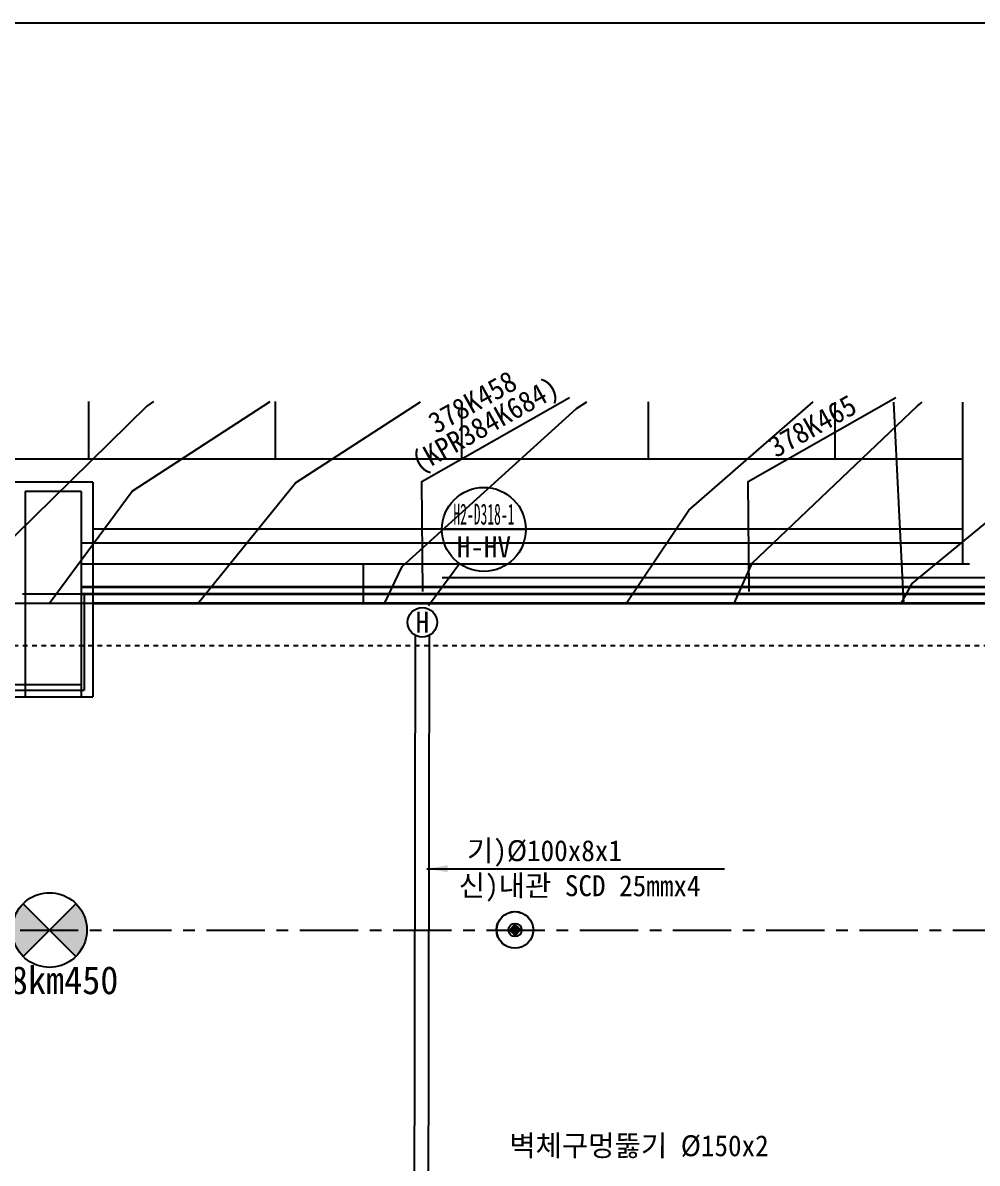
# Model space of a CAD drawing. Extents: x -137 to 172, y -7 to 127.
# Drawn here: x 34.11 to 54.57, y 54.16 to 78.61 of the extents above; entities that cross this region are included whole.
import ezdxf
from ezdxf.enums import TextEntityAlignment as Align

# ---------------------------------------------------------------- set-up
doc = ezdxf.new("R2010")
doc.units = 0
doc.linetypes.add('A-CENTR01', pattern=[2, 1.25, -0.25, 0.25, -0.25])
doc.linetypes.add('CENTER', pattern=[2, 1.25, -0.25, 0.25, -0.25])
for name, color, linetype in [('TT-BASE', 253, 'CONTINUOUS'), ('TT-CNTL', 1, 'A-CENTR01'), ('TT-LEAL', 1, 'CONTINUOUS'), ('TT-LEAT', 3, 'CONTINUOUS'), ('TZ-LEAL', 1, 'CONTINUOUS'), ('TZ-LINE', 7, 'CONTINUOUS'), ('TZ-TEXT', 6, 'CONTINUOUS')]:
    doc.layers.add(name, color=color, linetype=linetype)
doc.layers.add('TX-PAPR', color=2, linetype='CONTINUOUS', plot=False)
doc.styles.get("Standard").update_dxf_attribs({"font": 'GulimChe.ttf'})
doc.dimstyles.new('D150', dxfattribs={"dimscale": 0.15, "dimtxt": 3, "dimasz": 3, "dimexe": 0.5, "dimexo": 0.5, "dimgap": 0.5, "dimtad": 1, "dimdec": 0, "dimzin": 1, "dimdsep": 46, "dimlunit": 6, "dimtxsty": 'Standard', "dimcen": 1, "dimclrd": 1, "dimclre": 1, "dimclrt": 3, "dimadec": 0, "dimazin": 0, "dimtfac": 1, "dimtdec": 0, "dimtix": 1, "dimtmove": 2, "dimatfit": 3, "dimfxl": 0, "dimtvp": 2, "dimlwd": -1, "dimlwe": -1, "dimarcsym": 0})

msp = doc.modelspace()

# ---------------------------------------------------------------- hatches: boundary and pattern name
at = {"layer": 'TT-BASE'}
h = msp.add_hatch(color=256, dxfattribs=at)
edge = h.paths.add_edge_path()
edge.add_ellipse((34.68, 59.162), major_axis=(-0.593, 0.537), ratio=1, start_angle=357.1862, end_angle=447.1862)
edge.add_line((34.115, 58.596), (34.68, 59.162))
edge.add_line((34.68, 59.162), (34.114, 59.727))
edge = h.paths.add_edge_path()
edge.add_line((35.246, 59.727), (34.68, 59.162))
edge.add_line((34.68, 59.162), (35.246, 58.596))
edge.add_ellipse((34.68, 59.162), major_axis=(-0.593, 0.537), ratio=1, start_angle=177.1862, end_angle=267.1862)

# ---------------------------------------------------------------- linework, layer by layer
at = {"layer": 'TT-BASE', "linetype": 'Continuous'}
for p, q in [((35.516, 70.495), (35.515, 69.246)), ((36.455, 68.574), (39.41, 70.492)), ((36.455, 68.574), (39.41, 70.492)), ((36.91, 70.494), (36.766, 70.392)), ((36.91, 70.494), (36.766, 70.392)), ((39.516, 70.492), (39.515, 69.252)), ((39.951, 68.746), (42.637, 70.489)), ((39.951, 68.746), (42.637, 70.489)), ((43.516, 70.489), (43.515, 69.252)), ((45.98, 70.344), (46.2, 70.487)), ((45.98, 70.344), (46.2, 70.487)), ((47.516, 70.486), (47.515, 69.263)), ((48.39, 68.16), (51.053, 70.483)), ((48.39, 68.16), (51.053, 70.483)), ((51.516, 70.482), (51.515, 69.263)), ((53.286, 70.403), (53.386, 70.481)), ((53.286, 70.403), (53.386, 70.481)), ((36.766, 70.392), (33.328, 67.019)), ((36.766, 70.392), (33.328, 67.019)), ((42.242, 66.956), (45.98, 70.344)), ((42.242, 66.956), (45.98, 70.344)), ((49.747, 67.025), (53.286, 70.403)), ((49.747, 67.025), (53.286, 70.403)), ((53.173, 66.593), (56.926, 69.681)), ((53.173, 66.593), (56.926, 69.681)), ((37.863, 66.159), (39.951, 68.746)), ((37.863, 66.159), (39.951, 68.746)), ((34.675, 66.159), (36.455, 68.574)), ((34.675, 66.159), (36.455, 68.574)), ((47.041, 66.163), (48.39, 68.16)), ((47.041, 66.163), (48.39, 68.16)), ((49.359, 66.163), (49.747, 67.025)), ((49.359, 66.163), (49.747, 67.025)), ((41.864, 66.159), (42.242, 66.956)), ((41.864, 66.159), (42.242, 66.956)), ((52.941, 66.163), (53.173, 66.593)), ((52.941, 66.163), (53.173, 66.593)), ((43.104, 66.159), (17.904, 66.16)), ((43.107, 66.159), (17.905, 66.16))]:
    msp.add_line(p, q, dxfattribs=at)
at = {"layer": 'TT-BASE'}
for p, q in [((52.994, 66.163), (52.781, 70.481)), ((54.251, 70.48), (54.251, 67.013)), ((33.91, 69.264), (54.251, 69.263)), ((35.61, 68.764), (33.91, 68.765)), ((35.61, 68.764), (35.61, 64.164)), ((34.16, 68.565), (34.16, 64.165)), ((35.36, 68.565), (34.16, 68.565)), ((35.36, 68.565), (35.36, 64.164)), ((35.61, 67.764), (54.251, 67.763)), ((35.36, 67.464), (54.251, 67.463)), ((35.36, 67.014), (54.401, 67.013)), ((41.41, 66.159), (41.41, 67.013)), ((35.36, 66.514), (78.153, 66.513)), ((35.362, 66.529), (78.155, 66.528)), ((43.101, 66.723), (93.911, 66.721)), ((35.42, 66.364), (34.1, 66.365)), ((35.36, 66.364), (78.262, 66.363)), ((35.362, 66.379), (78.264, 66.378)), ((35.42, 66.364), (35.42, 64.304)), ((35.61, 66.164), (78.262, 66.163)), ((35.612, 66.179), (78.264, 66.178)), ((43.101, 66.173), (83.17, 66.171)), ((33.91, 64.425), (35.36, 64.425)), ((33.91, 64.305), (35.42, 64.304)), ((33.91, 64.165), (35.61, 64.164)), ((34.114, 59.727), (35.246, 58.596)), ((34.115, 58.596), (35.246, 59.727))]:
    msp.add_line(p, q, dxfattribs=at)
at = {"layer": 'TT-BASE', "linetype": 'CENTER', "ltscale": 0.0001}
msp.add_line((33.91, 65.264), (76.696, 65.263), dxfattribs=at)
at = {"layer": 'TT-BASE'}
for centre, radius in [((44.657, 59.163), 0.393), ((44.66, 59.164), 0.393), ((44.66, 59.164), 0.393), ((44.66, 59.164), 0.393), ((44.66, 59.163), 0.142)]:
    msp.add_circle(centre, radius, dxfattribs=at)
msp.add_ellipse((34.68, 59.162), major_axis=(-0.593, 0.537), ratio=1, start_param=4.6632782379768, end_param=10.94646354515639, dxfattribs=at)
msp.add_point((44.66, 59.164), dxfattribs=at)
msp.add_point((44.66, 59.164), dxfattribs=at)
msp.add_point((44.66, 59.164), dxfattribs=at)
msp.add_point((44.66, 59.164), dxfattribs=at)
for points in [[(44.66, 59.164), (44.653, 59.306), (44.518, 59.156), (44.667, 59.021)], [(44.667, 59.021), (44.803, 59.17), (44.518, 59.156), (44.653, 59.306)], [(44.518, 59.156), (44.667, 59.021), (44.803, 59.17), (44.66, 59.163)], [(44.803, 59.17), (44.66, 59.163), (44.653, 59.306), (44.803, 59.17)], [(44.653, 59.306), (44.803, 59.17), (44.667, 59.021), (44.803, 59.17)]]:
    msp.add_solid(points, dxfattribs=at)
at = {"layer": 'TT-CNTL', "flags": 128}
msp.add_lwpolyline([(0.047, 59.163), (118.872, 59.158)], dxfattribs=at)
at = {"layer": 'TT-LEAL'}
for p, q in [((44.892, 67.75), (43.092, 67.752)), ((42.804, 66.121), (43.471, 67.018))]:
    msp.add_line(p, q, dxfattribs=at)
at = {"layer": 'TT-LEAL', "flags": 128}
for points in [[(42.68, 66.42), (42.662, 68.775), (45.828, 70.581)], [(49.68, 66.42), (49.662, 68.775), (52.828, 70.581)]]:
    msp.add_lwpolyline(points, dxfattribs=at)
at = {"layer": 'TT-LEAL'}
for centre, radius in [((43.992, 67.751), 0.9), ((42.673, 65.759), 0.315)]:
    msp.add_circle(centre, radius, dxfattribs=at)
at = {"layer": 'TX-PAPR'}
msp.add_lwpolyline([(-0.503, 78.612), (118.897, 78.612), (118.897, 1.212), (-0.503, 1.212)], close=True, dxfattribs=at)
at = {"layer": 'TZ-LINE'}
for points in [[(42.504, 52.863), (42.523, 65.483)], [(42.804, 52.862), (42.823, 65.482)]]:
    msp.add_lwpolyline(points, dxfattribs=at)

# ---------------------------------------------------------------- texts
at = {"layer": 'TT-BASE', "linetype": 'Continuous'}
msp.add_text('378km450', height=0.6, rotation=359.9934, dxfattribs=at).set_placement((33.054, 57.788))
at = {"layer": 'TT-LEAT'}
for s, rotation, p in [('(KPR384K684)', 29.169, (44.034, 69.967)), ('378K458', 29.169, (43.748, 70.481)), ('378K465', 29.169, (51.034, 69.967)), ('H-HV', 359.9303, (43.992, 67.376)), ('H', 359.9303, (42.675, 65.759)), ('기)Ø100x8x1', 359.9822, (45.292, 60.833))]:
    msp.add_text(s, height=0.45, rotation=rotation, dxfattribs=at).set_placement(p, align=Align.MIDDLE)
at = {"layer": 'TT-LEAT', "width": 0.5}
msp.add_text('H2-D318-1', height=0.45, rotation=359.9303, dxfattribs=at).set_placement((43.993, 68.075), align=Align.MIDDLE)
at = {"layer": 'TZ-TEXT'}
msp.add_text('신)내관 SCD 25mmx4', height=0.45, rotation=359.9482, dxfattribs=at).set_placement((43.453, 60.115), align=Align.MIDDLE_LEFT)
msp.add_text('벽체구멍뚫기 Ø150x2', height=0.45, rotation=359.9482, dxfattribs=at).set_placement((47.317, 54.544), align=Align.MIDDLE)

# ---------------------------------------------------------------- leaders
at = {"layer": 'TZ-LEAL'}
msp.add_leader([(42.767, 60.476), (49.148, 60.471)], dimstyle='D150', dxfattribs=at)

doc.saveas('drawing.dxf')
